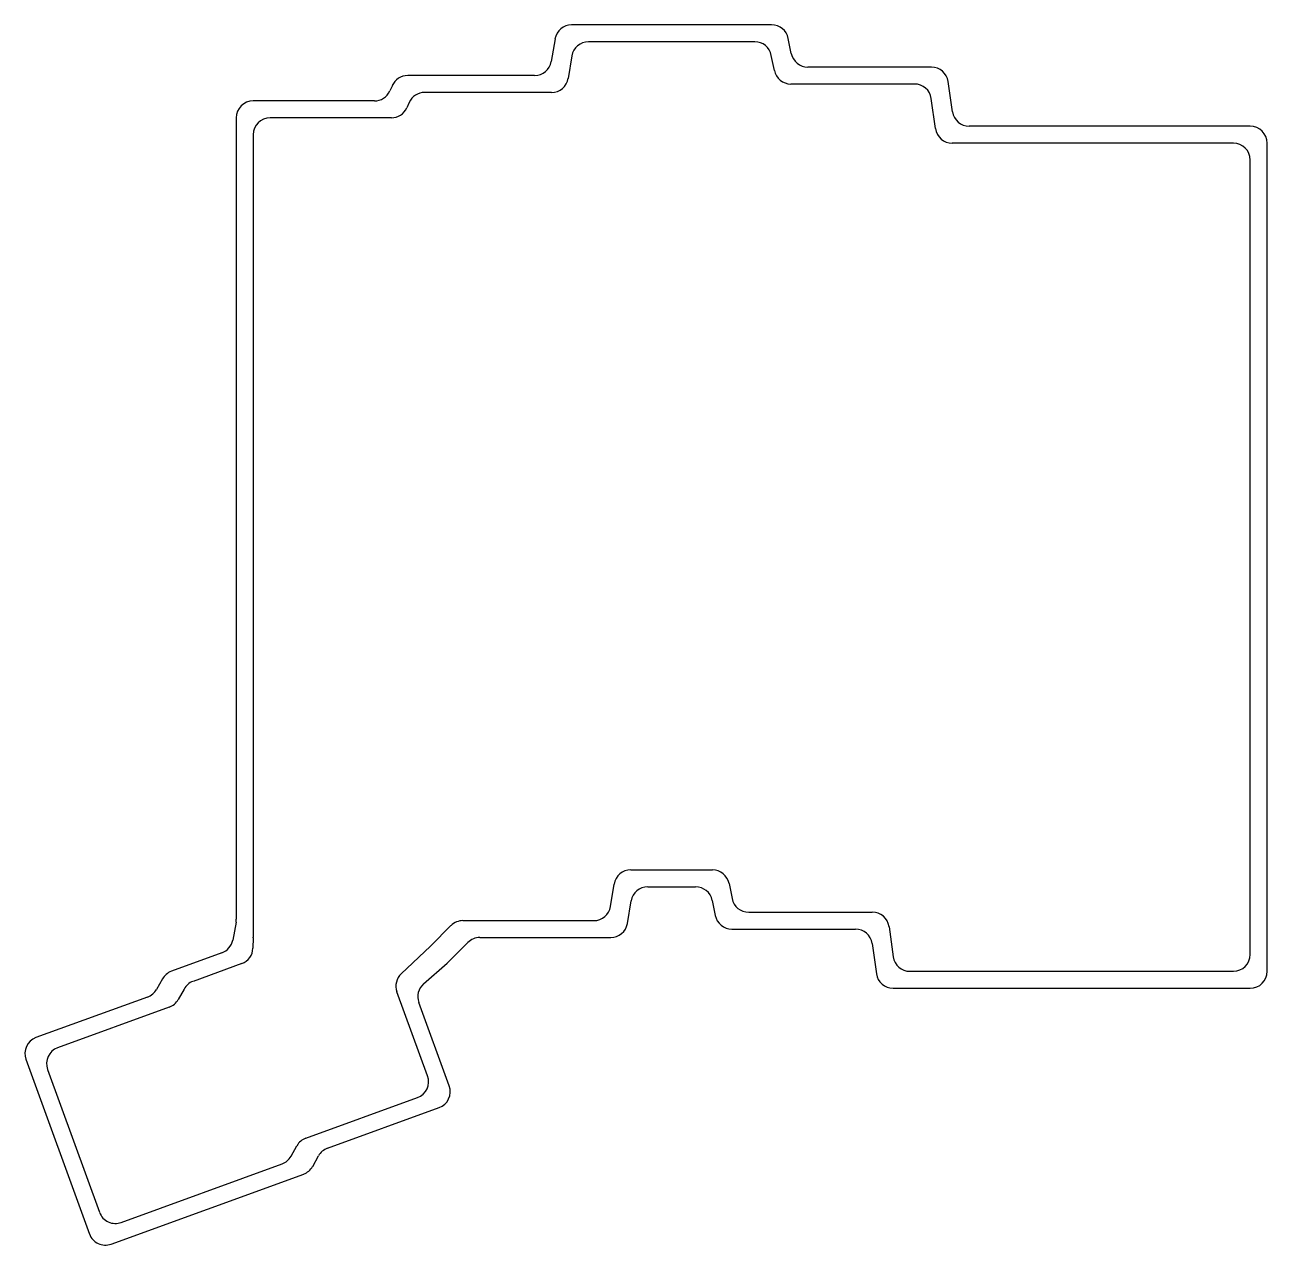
# Model space of a CAD drawing. Header units: millimetres. Extents: x 132 to 280, y -43 to 101.
import ezdxf

# ---------------------------------------------------------------- set-up
doc = ezdxf.new("R2010")
doc.units = ezdxf.units.MM

msp = doc.modelspace()

# ---------------------------------------------------------------- linework, layer by layer
for p, q in [((220.86, 101), (197.19, 101)), ((195.22, 99.33), (194.78, 96.67)), ((218.86, 99), (199.19, 99)), ((223.18, 97.61), (222.82, 99.39)), ((197.22, 97.33), (196.78, 94.67)), ((221.18, 95.61), (220.82, 97.39)), ((239.77, 96), (225.14, 96)), ((192.81, 95), (177.79, 95)), ((242.25, 90.72), (241.75, 94.28)), ((175.97, 93.82), (175.68, 93.18)), ((194.81, 93), (179.79, 93)), ((237.77, 94), (223.14, 94)), ((173.85, 92), (159.5, 92)), ((177.97, 91.82), (177.68, 91.18)), ((240.25, 88.72), (239.75, 92.28)), ((157.5, 90), (157.5, -4.82)), ((175.85, 90), (161.5, 90)), ((277.5, 89), (244.23, 89)), ((159.5, 88), (159.5, -6.97)), ((275.5, 87), (242.23, 87)), ((279.5, -11), (279.5, 87)), ((277.5, -9), (277.5, 85)), ((204.19, 1), (213.86, 1)), ((201.78, -3.33), (202.22, -0.67)), ((206.19, -1), (211.86, -1)), ((215.82, -0.61), (216.18, -2.39)), ((203.78, -5.33), (204.22, -2.67)), ((213.82, -2.61), (214.18, -4.39)), ((218.14, -4), (232.77, -4)), ((157.47, -5.18), (157.08, -7.3)), ((180.52, -7.98), (182.91, -5.59)), ((184.33, -5), (199.81, -5)), ((234.75, -5.72), (235.25, -9.28)), ((159.5, -7.03), (159.47, -8.26)), ((186.33, -7), (201.81, -7)), ((216.14, -6), (230.77, -6)), ((155.79, -8.82), (149.82, -11)), ((177.02, -11.29), (180.48, -8.02)), ((182.55, -9.95), (184.91, -7.59)), ((232.75, -7.72), (233.25, -11.28)), ((158.15, -10.09), (152.38, -12.19)), ((179.66, -12.49), (182.45, -10.04)), ((237.23, -11), (275.5, -11)), ((148.76, -11.9), (148.06, -13.14)), ((151.32, -13.1), (150.63, -14.33)), ((235.23, -13), (277.5, -13)), ((147, -14.04), (133.79, -18.85)), ((180.13, -23.37), (176.51, -13.43)), ((182.7, -24.57), (179.1, -14.67)), ((149.56, -15.24), (136.36, -20.05)), ((132.6, -21.41), (140.12, -42.09)), ((135.16, -22.61), (141.32, -39.52)), ((165.73, -30.74), (178.94, -25.94)), ((168.29, -31.94), (181.5, -27.13)), ((163.98, -32.89), (164.67, -31.65)), ((143.88, -40.72), (162.92, -33.79)), ((166.54, -34.08), (167.23, -32.84)), ((142.69, -43.28), (165.48, -34.99))]:
    msp.add_line(p, q)
for centre, start, end in [((197.19, 99), 90, 170.5377), ((220.86, 99), 11.3099, 90), ((199.19, 97), 90, 170.5377), ((218.86, 97), 11.3099, 90), ((225.14, 98), 191.3099, 270), ((192.81, 97), 270, 350.5377), ((223.14, 96), 191.3099, 270), ((239.77, 94), 8.1301, 90), ((177.79, 93), 90, 155.7048), ((194.81, 95), 270, 350.5377), ((173.85, 94), 270, 335.7048), ((179.79, 91), 90, 155.7048), ((237.77, 92), 8.1301, 90), ((159.5, 90), 90, 180), ((175.85, 92), 270, 335.7048), ((161.5, 88), 90, 180), ((244.23, 91), 188.1301, 270), ((242.23, 89), 188.1301, 270), ((277.5, 87), 0, 90), ((275.5, 85), 0, 90), ((204.19, -1), 90, 170.5377), ((213.86, -1), 11.3099, 90), ((206.19, -3), 90, 170.5377), ((211.86, -3), 11.3099, 90), ((218.14, -2), 191.3099, 270), ((199.81, -3), 270, 350.5377), ((216.14, -4), 191.3099, 270), ((232.77, -6), 8.1301, 90), ((155.5, -4.82), 349.5968, 0), ((184.33, -7), 90, 135), ((201.81, -5), 270, 350.5377), ((155.11, -6.94), 290, 349.5968), ((157.5, -6.97), 358.5548, 0), ((186.33, -9), 90, 135), ((230.77, -8), 8.1301, 90), ((157.47, -8.21), 290, 358.5548), ((179.11, -6.57), 313.3817, 315), ((181.13, -8.54), 311.1778, 315), ((237.23, -9), 188.1301, 270), ((275.5, -9), 270, 0), ((150.5, -12.88), 110, 150.8151), ((178.39, -12.74), 133.3817, 200), ((235.23, -11), 188.1301, 270), ((277.5, -11), 270, 0), ((146.32, -12.16), 290, 330.8151), ((153.06, -14.07), 110, 150.8151), ((180.98, -13.99), 131.1778, 200), ((148.88, -13.36), 290, 330.8151), ((134.48, -20.73), 110, 200), ((137.04, -21.93), 110, 200), ((178.26, -24.06), 290, 20), ((180.82, -25.25), 290, 20), ((166.42, -32.62), 110, 150.8151), ((168.98, -33.82), 110, 150.8151), ((162.23, -31.91), 290, 330.8151), ((164.79, -33.11), 290, 330.8151), ((143.2, -38.84), 200, 290), ((142, -41.4), 200, 290)]:
    msp.add_arc(centre, 2, start, end)

doc.saveas('drawing.dxf')
